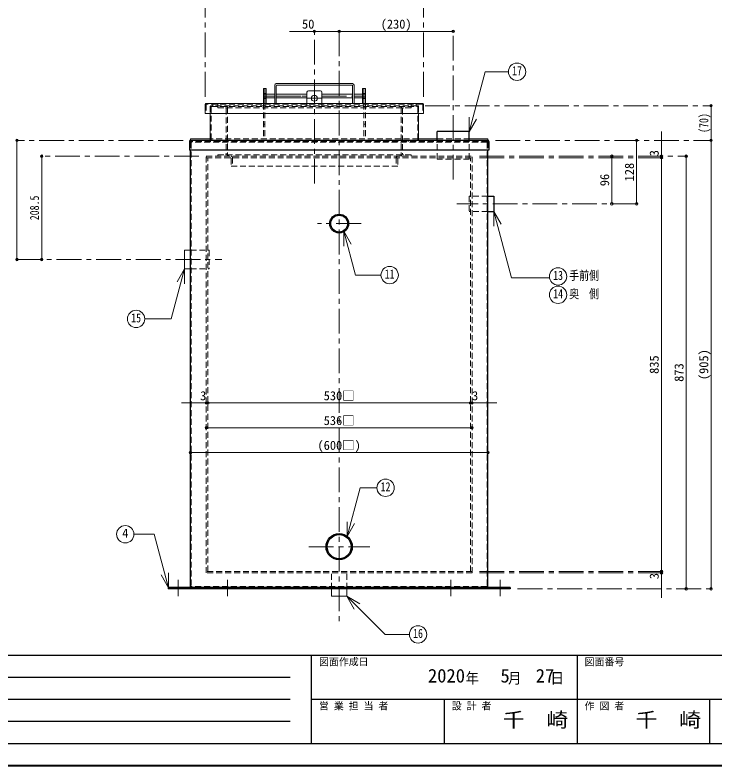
# Model space of a CAD drawing. Units: millimetres at full size, sheet at 1:10. Extents: x -2123 to 1927, y -1358 to 1452.
# Drawn here: x -752 to 660, y -1358 to 157 of the extents above; entities that cross this region are included whole.
import ezdxf
from ezdxf.enums import TextEntityAlignment as Align

# ---------------------------------------------------------------- set-up
doc = ezdxf.new("R2010")
doc.units = ezdxf.units.MM
doc.header["$LTSCALE"] = 10
doc.header["$PDMODE"] = 32
doc.header["$PDSIZE"] = 5
doc.linetypes.add('CHAIN1', pattern=[8, 5, -1, 1, -1])
doc.linetypes.add('DASHED1', pattern=[1.8, 1.2, -0.6])
doc.layers.add('0-0', color=4, linetype='Continuous', lineweight=9)
doc.styles.add('ＭＳ ゴシック', font='')
doc.styles.get('ＭＳ ゴシック').set_extended_font_data('MS Gothic')

msp = doc.modelspace()

# ---------------------------------------------------------------- linework, layer by layer
at = {"layer": '0-0', "linetype": 'CHAIN1'}
for p, q in [((-367.8, -7.59), (-367.8, 174.41)), ((72.2, -7.59), (72.2, 174.41)), ((-147.8, -182.59), (-147.8, 124.41)), ((-97.8, 124.41), (-97.8, -1065.59)), ((132.2, -174.59), (132.2, 124.41)), ((-244.8, -6.09), (-227.8, -6.09)), ((-224.8, -6.09), (-172.61, -6.09)), ((-172.61, -6.09), (-162.8, -6.09)), ((-163.8, -10.59), (-131.8, -10.59)), ((-132.8, -6.09), (-70.8, -6.09)), ((-67.8, -6.09), (-50.8, -6.09)), ((75.7, -25.59), (652.2, -25.59)), ((-412.8, -95.59), (-747.8, -95.59)), ((217.2, -95.59), (652.2, -95.59)), ((-380.8, -127.59), (-697.8, -127.59)), ((185.2, -127.59), (602.2, -127.59)), ((185.2, -130.59), (552.2, -130.59)), ((502.2, -223.59), (139.2, -223.59)), ((-53.8, -263.59), (-141.8, -263.59)), ((-747.8, -336.09), (-334.8, -336.09)), ((-159.3, -915.59), (-36.3, -915.59)), ((185.2, -965.59), (552.2, -965.59)), ((185.2, -968.59), (552.2, -968.59)), ((-422.8, -982.59), (-422.8, -1015.59)), ((-322.8, -982.59), (-322.8, -1015.59)), ((127.2, -982.59), (127.2, -1015.59)), ((227.2, -982.59), (227.2, -1015.59)), ((262.2, -1000.59), (652.2, -1000.59))]:
    msp.add_line(p, q, dxfattribs=at)
at = {"layer": '0-0'}
for p, q in [((-97.8, 124.41), (-197.8, 124.41)), ((-97.8, 124.41), (132.2, 124.41)), ((-250.8, 8.91), (-250.8, -21.09)), ((-247.8, 8.91), (-250.8, 8.91)), ((-44.8, 8.91), (-47.8, 8.91)), ((-44.8, 8.91), (-44.8, -21.09)), ((-244.8, -6.09), (-250.8, -6.09)), ((-244.8, -2.09), (-227.8, -2.09)), ((-244.8, -10.09), (-227.8, -10.09)), ((-224.8, -2.09), (-162.8, -2.09)), ((-224.8, -10.09), (-162.8, -10.09)), ((-132.8, -2.09), (-70.8, -2.09)), ((-132.8, -10.09), (-70.8, -10.09)), ((-67.8, -2.09), (-50.8, -2.09)), ((-67.8, -10.09), (-50.8, -10.09)), ((-44.8, -6.09), (-50.8, -6.09)), ((652.2, -95.59), (652.2, -25.59)), ((552.2, -130.59), (552.2, -77.59)), ((-747.8, -95.59), (-747.8, -336.09)), ((-397.8, -92.59), (-397.8, -95.59)), ((-357.8, -92.59), (-397.8, -92.59)), ((62.2, -92.59), (99.7, -92.59)), ((164.7, -92.59), (202.2, -92.59)), ((202.2, -92.59), (202.2, -95.59)), ((502.2, -223.59), (502.2, -95.59)), ((652.2, -95.59), (652.2, -1000.59)), ((-697.8, -127.59), (-697.8, -336.09)), ((452.2, -127.59), (452.2, -223.59)), ((552.2, -965.59), (552.2, -130.59)), ((602.2, -127.59), (602.2, -1000.59)), ((-362.8, -625.59), (-415.8, -625.59)), ((-362.8, -625.59), (167.2, -625.59)), ((167.2, -625.59), (220.2, -625.59)), ((-365.8, -675.59), (170.2, -675.59)), ((202.2, -725.59), (-397.8, -725.59)), ((552.2, -965.59), (552.2, -1018.59))]:
    msp.add_line(p, q, dxfattribs=at)
at = {"layer": '0-0', "color": 7, "lineweight": 18}
for p, q in [((164.46, -78.49), (196.96, 42.81)), ((196.96, 42.81), (243.44, 42.81)), ((-227.8, 15.91), (-227.8, -21.09)), ((-224.8, 18.91), (-70.8, 18.91)), ((-72.3, 15.91), (-223.3, 15.91)), ((-67.8, 15.91), (-67.8, -21.09)), ((-247.8, 8.91), (-244.8, 8.91)), ((-247.8, 8.91), (-247.8, -21.09)), ((-244.8, 8.91), (-244.8, -21.09)), ((-224.8, 14.41), (-224.8, -21.09)), ((-162.8, 1.41), (-162.8, -21.09)), ((-135.8, 4.41), (-159.8, 4.41)), ((-132.8, 1.41), (-132.8, -21.09)), ((-70.8, 14.41), (-70.8, -21.09)), ((-47.8, 8.91), (-47.8, -21.09)), ((-367.8, -22.59), (-367.8, -41.09)), ((70.7, -21.09), (-366.3, -21.09)), ((72.2, -22.59), (72.2, -41.09)), ((72.2, -41.09), (-367.8, -41.09)), ((-357.8, -41.09), (-357.8, -95.59)), ((62.2, -41.09), (62.2, -95.59)), ((164.46, -78.49), (164.46, -48.49)), ((164.46, -78.49), (179.46, -52.51)), ((213.83, -238.91), (213.83, -268.91)), ((213.83, -238.91), (228.83, -264.89)), ((-88.32, -278.89), (-88.32, -308.89)), ((-88.32, -278.89), (-73.32, -304.87)), ((-88.32, -278.89), (-64.6, -367.45)), ((-409.8, -317.09), (-409.8, -355.09)), ((-397.8, -317.09), (-409.8, -317.09)), ((-409.75, -355.04), (-436.8, -455.97)), ((-409.75, -355.04), (-424.75, -381.02)), ((-397.8, -355.09), (-409.8, -355.09)), ((-409.75, -355.04), (-409.75, -385.04)), ((-13.49, -367.45), (-64.6, -367.45)), ((-436.8, -455.97), (-489.86, -455.97)), ((-81.64, -895.07), (-55.29, -796.76)), ((-21.8, -796.76), (-55.29, -796.76)), ((-81.64, -895.07), (-81.64, -865.07)), ((-81.64, -895.07), (-66.64, -869.09)), ((-470.79, -890.43), (-511.78, -890.43)), ((-441.89, -998.27), (-470.79, -890.43)), ((-441.89, -998.27), (-441.89, -968.27)), ((-441.89, -998.27), (-456.89, -972.29)), ((-113.3, -1000.59), (-113.3, -1015.59)), ((-82.3, -1000.59), (-82.3, -1015.59)), ((-82.3, -1015.59), (-113.3, -1015.59)), ((-82.32, -1015.58), (-67.32, -1041.56)), ((-82.32, -1015.58), (-5.21, -1092.68)), ((-82.32, -1015.58), (-56.34, -1030.58)), ((-5.21, -1092.68), (43.72, -1092.68))]:
    msp.add_line(p, q, dxfattribs=at)
at = {"layer": '0-0', "linetype": 'DASHED1'}
for p, q in [((-250.8, -1.09), (-244.8, -1.09)), ((-244.8, -2.09), (-250.8, -2.09)), ((-244.8, -10.09), (-250.8, -10.09)), ((-250.8, -11.09), (-244.8, -11.09)), ((-44.8, -1.09), (-50.8, -1.09)), ((-50.8, -2.09), (-44.8, -2.09)), ((-50.8, -10.09), (-44.8, -10.09)), ((-44.8, -11.09), (-50.8, -11.09)), ((-366.3, -23.34), (-366.3, -41.09)), ((69.95, -22.59), (-365.55, -22.59)), ((-357.8, -27.09), (-357.8, -41.09)), ((60.7, -25.59), (-356.3, -25.59)), ((-356.3, -27.84), (-356.3, -95.59)), ((-355.55, -27.09), (59.95, -27.09)), ((-352.8, -25.59), (-352.8, -22.59)), ((-342.8, -25.59), (-342.8, -22.59)), ((-342.8, -27.09), (-342.8, -30.09)), ((47.2, -30.09), (-342.8, -30.09)), ((-337.8, -25.59), (-337.8, -27.09)), ((-322.8, -30.09), (-322.8, -124.59)), ((-250.8, -21.09), (-250.8, -92.59)), ((-247.8, -21.09), (-247.8, -92.59)), ((-166.8, -21.09), (-166.8, -22.59)), ((-162.8, -21.09), (-162.8, -25.59)), ((-132.8, -21.09), (-132.8, -25.59)), ((-128.8, -21.09), (-128.8, -22.59)), ((-47.8, -21.09), (-47.8, -92.59)), ((-44.8, -21.09), (-44.8, -92.59)), ((27.2, -30.09), (27.2, -124.59)), ((42.2, -25.59), (42.2, -27.09)), ((47.2, -25.59), (47.2, -22.59)), ((47.2, -27.09), (47.2, -30.09)), ((57.2, -25.59), (57.2, -22.59)), ((60.7, -27.84), (60.7, -95.59)), ((62.2, -27.09), (62.2, -41.09)), ((70.7, -23.34), (70.7, -41.09)), ((-325.8, -31.59), (-325.8, -123.09)), ((30.2, -31.59), (30.2, -123.09)), ((-250.8, -62.59), (-247.8, -62.59)), ((-47.8, -62.59), (-44.8, -62.59)), ((62.2, -92.59), (-357.8, -92.59)), ((-337.3, -95.59), (-337.3, -97.59)), ((-295.8, -95.59), (-295.8, -97.59)), ((41.7, -95.59), (41.7, -97.59)), ((99.7, -92.59), (164.7, -92.59)), ((-320.8, -127.59), (-320.8, -124.59)), ((-315.8, -132.09), (-315.8, -147.59)), ((-312.8, -130.59), (-312.8, -147.59)), ((17.2, -130.59), (17.2, -147.59)), ((20.2, -132.09), (20.2, -147.59)), ((25.2, -127.59), (25.2, -124.59)), ((47.2, -124.59), (47.2, -127.59)), ((20.2, -147.59), (-315.8, -147.59)), ((-397.8, -317.09), (-359.8, -317.09)), ((-359.8, -317.09), (-359.8, -355.09)), ((-397.8, -355.09), (-359.8, -355.09)), ((-113.3, -1000.59), (-113.3, -965.59)), ((-82.3, -1000.59), (-82.3, -965.59)), ((-429.8, -997.59), (-429.8, -1000.59)), ((-415.8, -997.59), (-415.8, -1000.59)), ((220.2, -997.59), (220.2, -1000.59)), ((234.2, -997.59), (234.2, -1000.59))]:
    msp.add_line(p, q, dxfattribs=at)
at = {"layer": '0-0', "color": 5, "lineweight": 25}
for p, q in [((164.7, -77.59), (99.7, -77.59)), ((99.7, -95.59), (99.7, -77.59)), ((164.7, -95.59), (164.7, -77.59)), ((-399.8, -97.59), (-399.8, -115.59)), ((202.2, -95.59), (-397.8, -95.59)), ((204.2, -97.59), (204.2, -115.59)), ((204.2, -115.59), (-399.8, -115.59)), ((-397.8, -996.09), (-397.8, -115.59)), ((202.2, -996.09), (202.2, -115.59)), ((202.2, -208.09), (214.2, -208.09)), ((214.2, -208.09), (214.2, -239.09)), ((202.2, -239.09), (214.2, -239.09)), ((-442.8, -997.59), (-442.8, -1000.59)), ((247.2, -997.59), (-442.8, -997.59)), ((247.2, -997.59), (247.2, -1000.59)), ((247.2, -1000.59), (-442.8, -1000.59))]:
    msp.add_line(p, q, dxfattribs=at)
at = {"layer": '0-0', "color": 7, "linetype": 'DASHED1', "lineweight": 18}
for p, q in [((-397.8, -98.59), (-397.8, -115.59)), ((201.2, -97.59), (-396.8, -97.59)), ((-396.3, -99.84), (-396.3, -995.34)), ((199.95, -99.09), (-395.55, -99.09)), ((-377.8, -97.59), (-377.8, -99.09)), ((99.7, -133.59), (99.7, -95.59)), ((164.7, -133.59), (164.7, -95.59)), ((182.2, -97.59), (182.2, -99.09)), ((200.7, -99.84), (200.7, -995.34)), ((202.2, -98.59), (202.2, -115.59)), ((-365.8, -968.59), (-365.8, -127.59)), ((-365.8, -127.59), (170.2, -127.59)), ((-365.8, -130.59), (170.2, -130.59)), ((-362.8, -965.59), (-362.8, -130.59)), ((164.7, -133.59), (99.7, -133.59)), ((167.2, -965.59), (167.2, -130.59)), ((170.2, -968.59), (170.2, -127.59)), ((202.2, -239.09), (164.2, -239.09)), ((170.2, -965.59), (-365.8, -965.59)), ((170.2, -968.59), (-365.8, -968.59)), ((199.95, -996.09), (-395.55, -996.09)), ((-377.8, -996.09), (-377.8, -997.59)), ((-329.8, -997.59), (-329.8, -1000.59)), ((-315.8, -997.59), (-315.8, -1000.59)), ((120.2, -997.59), (120.2, -1000.59)), ((134.2, -997.59), (134.2, -1000.59)), ((182.2, -996.09), (182.2, -997.59))]:
    msp.add_line(p, q, dxfattribs=at)
at = {"layer": '0-0', "color": 6, "lineweight": 25}
for p, q in [((-2077.8, -1134.52), (1882.2, -1134.52)), ((-153.52, -1313.09), (-153.52, -1134.52)), ((382.2, -1134.52), (382.2, -1313.09)), ((-1124.94, -1179.16), (-196.37, -1179.16)), ((-196.37, -1223.8), (-1124.94, -1223.8)), ((1882.2, -1223.8), (-153.52, -1223.8)), ((114.34, -1313.09), (114.34, -1223.8)), ((650.06, -1313.09), (650.06, -1223.8)), ((-196.37, -1268.44), (-1124.94, -1268.44)), ((1882.2, -1313.09), (-2077.8, -1313.09))]:
    msp.add_line(p, q, dxfattribs=at)
at = {"layer": '0-0', "color": 1, "lineweight": 40}
msp.add_line((1927.2, -1358.09), (-2122.8, -1358.09), dxfattribs=at)
at = {"layer": '0-0', "color": 7, "lineweight": 18}
for points in [[(-47.8, 8.91), (-50.8, 8.91), (-50.8, -21.09)], [(213.83, -238.91), (249.83, -373.26), (326.19, -373.26)]]:
    msp.add_lwpolyline(points, dxfattribs=at)
at = {"layer": '0-0', "linetype": 'DASHED1'}
msp.add_lwpolyline([(47.2, -124.59), (-342.8, -124.59), (-342.8, -127.59)], dxfattribs=at)
at = {"layer": '0-0', "color": 7, "linetype": 'DASHED1', "lineweight": 18}
msp.add_lwpolyline([(202.2, -208.09), (164.2, -208.09), (164.2, -239.09)], dxfattribs=at)
at = {"layer": '0-0', "color": 7, "lineweight": 18}
for centre, radius in [((260.94, 42.81), 17.5), ((-147.8, -10.59), 6), ((4.01, -367.45), 17.5), ((343.69, -370.26), 17.5), ((343.69, -407.26), 17.5), ((-507.36, -455.97), 17.5), ((-4.3, -796.76), 17.5), ((-529.28, -890.43), 17.5), ((61.22, -1092.68), 17.5)]:
    msp.add_circle(centre, radius, dxfattribs=at)
at = {"layer": '0-0', "color": 5, "lineweight": 25}
for centre, radius in [((-97.8, -263.59), 19), ((-97.8, -263.59), 17), ((-97.8, -915.59), 26.5), ((-97.8, -915.59), 24.3)]:
    msp.add_circle(centre, radius, dxfattribs=at)
at = {"layer": '0-0', "color": 7, "lineweight": 18}
for centre, radius, start, end in [((-224.8, 15.91), 3, 90, 180), ((-223.3, 14.41), 1.5, 90, 180), ((-72.3, 14.41), 1.5, 0, 90), ((-70.8, 15.91), 3, 0, 90), ((-159.8, 1.41), 3, 90, 180), ((-135.8, 1.41), 3, 0, 90), ((-366.3, -22.59), 1.5, 90, 180), ((70.7, -22.59), 1.5, 0, 90)]:
    msp.add_arc(centre, radius, start, end, dxfattribs=at)
at = {"layer": '0-0', "linetype": 'DASHED1'}
for centre, radius, start, end in [((-365.55, -23.34), 0.75, 90, 180), ((-356.3, -27.09), 1.5, 90, 180), ((-355.55, -27.84), 0.75, 90, 180), ((-327.3, -31.59), 1.5, 0, 90), ((-325.8, -30.09), 3, 0, 90), ((30.2, -30.09), 3, 90, 180), ((31.7, -31.59), 1.5, 90, 180), ((59.95, -27.84), 0.75, 0, 90), ((60.7, -27.09), 1.5, 0, 90), ((69.95, -23.34), 0.75, 0, 90), ((-327.3, -123.09), 1.5, 270, 0), ((-325.8, -124.59), 3, 270, 0), ((-317.3, -132.09), 1.5, 0, 90), ((-315.8, -130.59), 3, 0, 90), ((20.2, -130.59), 3, 90, 180), ((21.7, -132.09), 1.5, 90, 180), ((30.2, -124.59), 3, 180, 270), ((31.7, -123.09), 1.5, 180, 270)]:
    msp.add_arc(centre, radius, start, end, dxfattribs=at)
at = {"layer": '0-0', "color": 5, "lineweight": 25}
for centre, radius, start, end in [((-397.8, -97.59), 2, 90, 180), ((202.2, -97.59), 2, 0, 90), ((-396.3, -996.09), 1.5, 180, 270), ((200.7, -996.09), 1.5, 270, 0)]:
    msp.add_arc(centre, radius, start, end, dxfattribs=at)
at = {"layer": '0-0', "color": 7, "linetype": 'DASHED1', "lineweight": 18}
for centre, radius, start, end in [((-396.3, -99.09), 1.5, 90, 180), ((-396.8, -98.59), 1, 90, 180), ((-395.55, -99.84), 0.75, 90, 180), ((199.95, -99.84), 0.75, 0, 90), ((200.7, -99.09), 1.5, 0, 90), ((201.2, -98.59), 1, 0, 90), ((-395.55, -995.34), 0.75, 180, 270), ((199.95, -995.34), 0.75, 270, 0)]:
    msp.add_arc(centre, radius, start, end, dxfattribs=at)
at = {"layer": '0-0', "color": 1}
for p in [(-147.8, 124.41), (-97.8, 124.41), (132.2, 124.41), (652.2, -25.59), (-747.8, -95.59), (502.2, -95.59), (652.2, -95.59), (-697.8, -127.59), (452.2, -127.59), (552.2, -127.59), (552.2, -130.59), (602.2, -127.59), (452.2, -223.59), (502.2, -223.59), (-747.8, -336.09), (-697.8, -336.09), (-365.8, -625.59), (-362.8, -625.59), (167.2, -625.59), (170.2, -625.59), (-365.8, -675.59), (170.2, -675.59), (-397.8, -725.59), (202.2, -725.59), (552.2, -965.59), (552.2, -968.59), (602.2, -1000.59), (652.2, -1000.59)]:
    msp.add_point(p, dxfattribs=at)

# ---------------------------------------------------------------- texts
at = {"layer": '0-0', "color": 7, "style": 'ＭＳ ゴシック'}
for s, height, p in [('50', 18.33, (-172.8, 124.41)), ('(230)', 18.33, (-14.05, 124.41)), ('3', 18.33, (-378.3, -625.59)), ('530□', 18.33, (-129.05, -625.59)), ('3', 18.33, (170.2, -625.59)), ('536□', 18.33, (-129.05, -675.59)), ('(600□)', 18.33, (-141.55, -725.59)), ('4', 18.33, (-535.53, -902.93)), ('図面作成日', 14.66, (-138.52, -1159.52)), ('図面番号', 14.66, (397.2, -1159.52)), ('2020', 27.49, (81.2, -1197.91)), ('5', 27.49, (227.45, -1197.91)), ('27', 27.49, (298.7, -1197.91)), ('営 業 担 当 者', 14.66, (-138.52, -1248.8)), ('設 計 者', 14.66, (129.34, -1248.8)), ('作 図 者', 14.66, (397.2, -1248.8))]:
    msp.add_text(s, height=height, dxfattribs=at).set_placement(p, align=Align.BOTTOM_LEFT)
for s, height, width, p in [('17', 18.33, 0.8, (250.94, 30.31)), ('11', 18.33, 0.8, (-5.99, -379.95)), ('13', 18.33, 0.8, (333.69, -382.76)), ('手前側', 18.33, 0.8, (366.19, -382.76)), ('奥\u3000側', 18.33, 0.8, (366.19, -419.76)), ('14', 18.33, 0.8, (333.69, -419.76)), ('15', 18.33, 0.8, (-517.36, -468.47)), ('12', 18.33, 0.8, (-14.3, -809.26)), ('16', 18.33, 0.8, (51.22, -1105.18)), ('千\u3000崎', 29.33, 1.1, (232.2, -1288.44)), ('千\u3000崎', 29.33, 1.1, (500.06, -1288.44))]:
    msp.add_text(s, height=height, dxfattribs=dict(at, width=width)).set_placement(p, align=Align.BOTTOM_LEFT)
at = {"layer": '0-0', "color": 7, "style": 'ＭＳ ゴシック', "width": 0.8}
for s, p in [('(70)', (652.2, -80.59)), ('208.5', (-697.8, -256.84))]:
    msp.add_text(s, height=18.33, rotation=90, dxfattribs=at).set_placement(p, align=Align.BOTTOM_LEFT)
at = {"layer": '0-0', "color": 7, "style": 'ＭＳ ゴシック'}
for s, p in [('3', (552.2, -127.59)), ('128', (502.2, -178.34)), ('96', (452.2, -188.09)), ('(905)', (652.2, -579.34)), ('835', (552.2, -566.84)), ('873', (602.2, -582.84)), ('3', (552.2, -981.09))]:
    msp.add_text(s, height=18.33, rotation=90, dxfattribs=at).set_placement(p, align=Align.BOTTOM_LEFT)
at = {"layer": '0-0', "color": 7, "insert": (157.2, -1194.16), "char_height": 21.99, "attachment_point": 7, "style": 'ＭＳ ゴシック'}
msp.add_mtext('\\T1.27;\\W0.9;年\\~\\~\\~月\\~\\~\\~日', dxfattribs=at)

doc.saveas('drawing.dxf')
